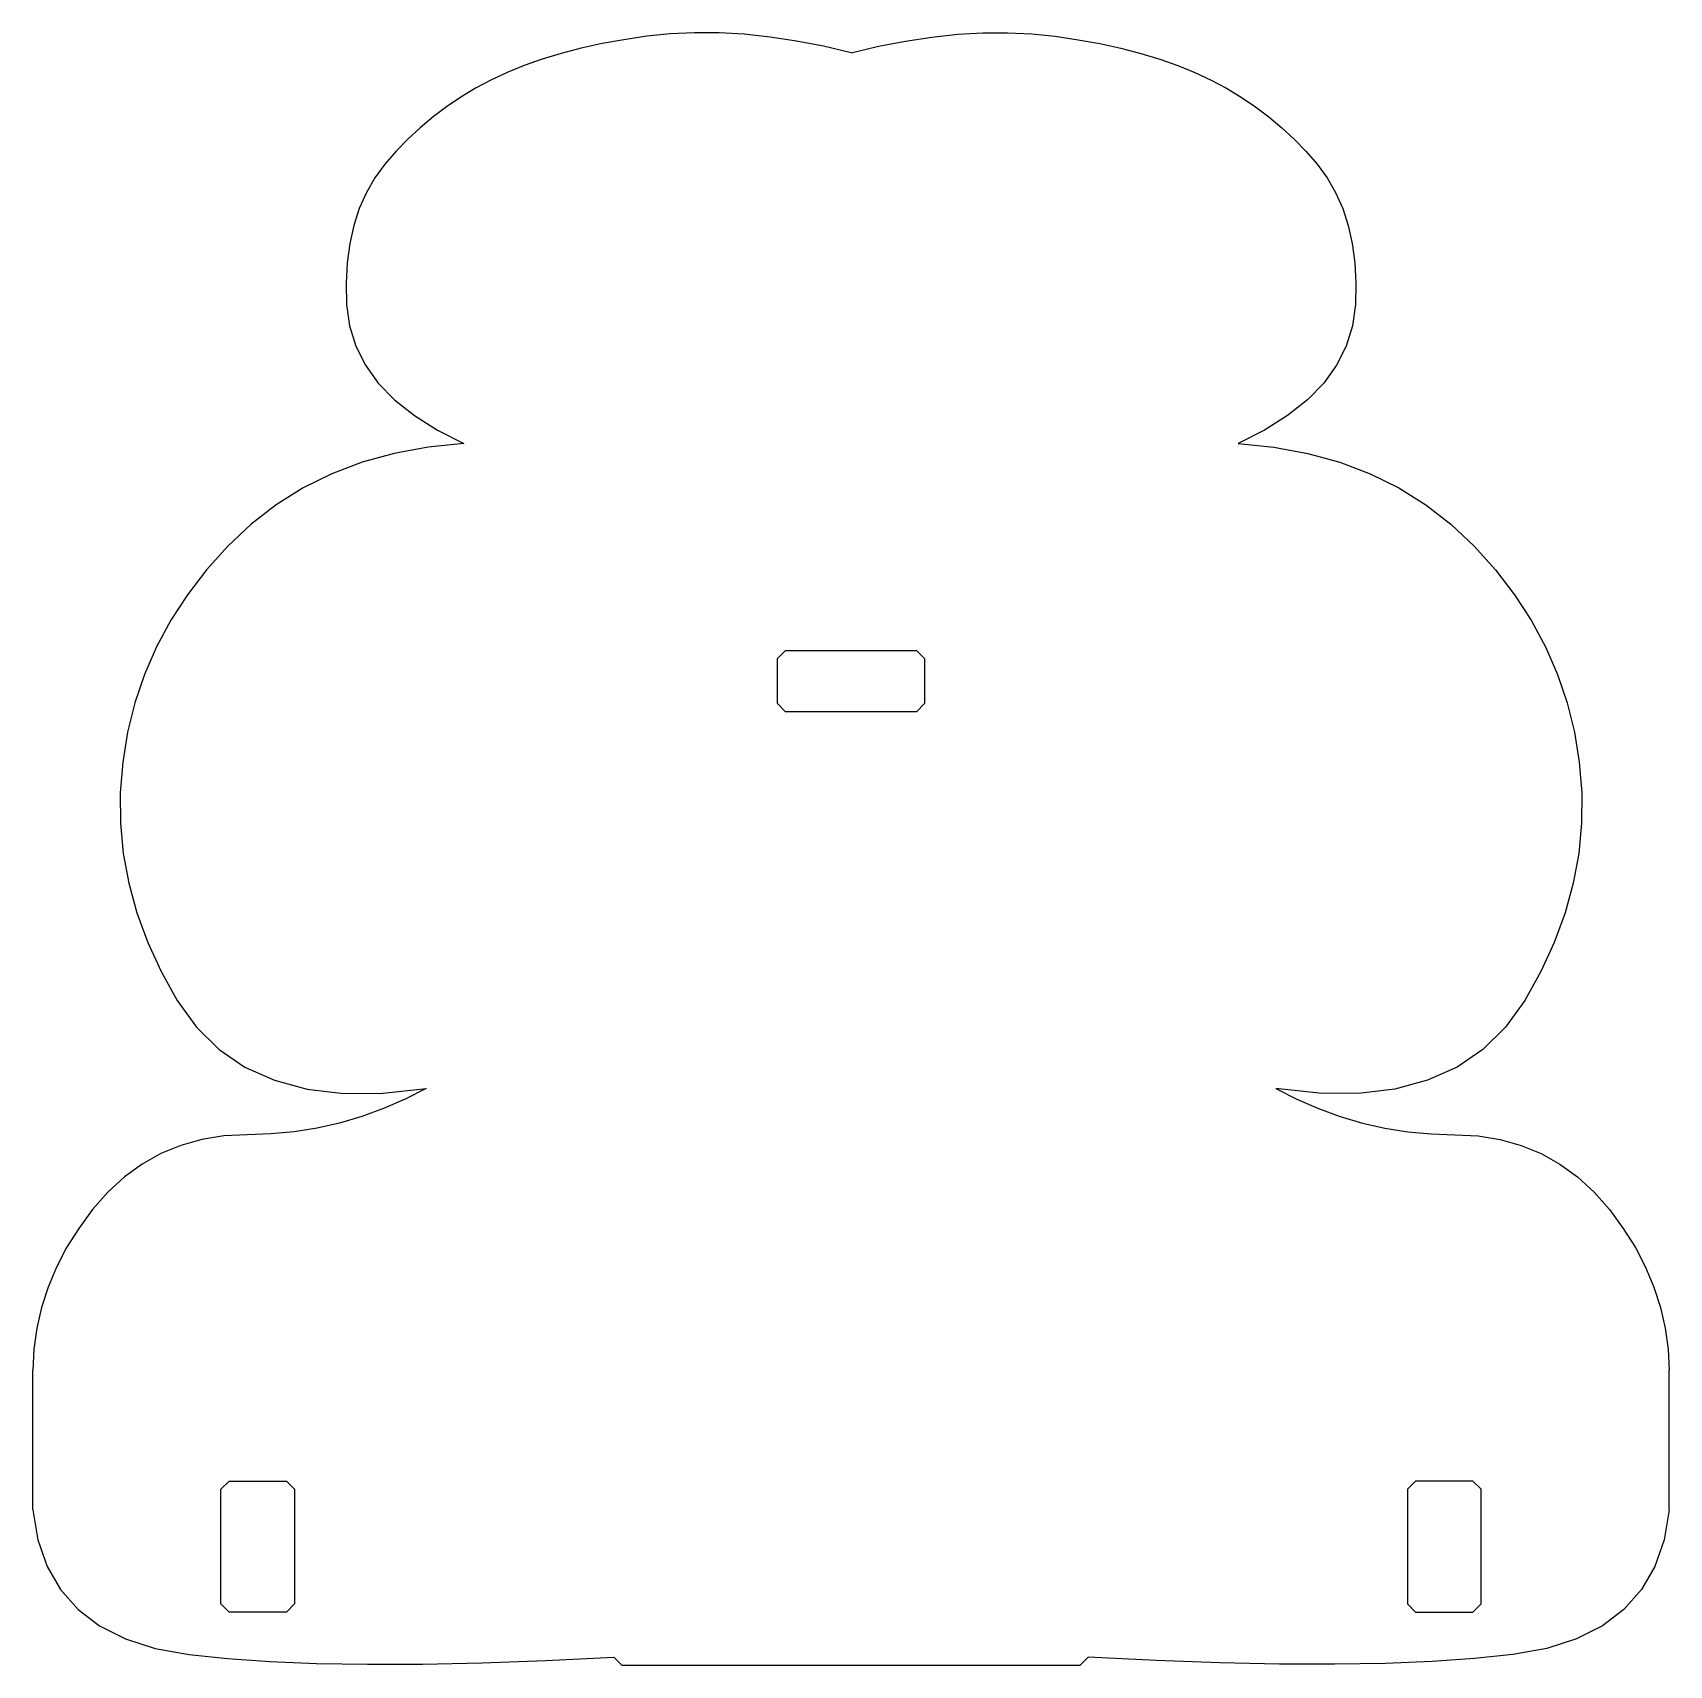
# Model space of a CAD drawing. Extents: x -100 to 100, y 0 to 199.
import ezdxf

# ---------------------------------------------------------------- set-up
doc = ezdxf.new("R2010")
doc.units = 0
doc.layers.add('BLACK', color=7, linetype='CONTINUOUS')

msp = doc.modelspace()

# ---------------------------------------------------------------- linework, layer by layer
at = {"layer": 'BLACK', "linetype": 'CONTINUOUS'}
for p, q in [((-30.422925, 198.125532), (-32.976254, 197.56667)), ((-27.753651, 198.610932), (-30.422925, 198.125532)), ((-24.968433, 199.022869), (-27.753651, 198.610932)), ((-22.09051, 199.319567), (-24.968433, 199.022869)), ((-19.143121, 199.459249), (-22.09051, 199.319567)), ((-16.126266, 199.441915), (-19.143121, 199.459249)), ((-13.039945, 199.267564), (-16.126266, 199.441915)), ((-9.884157, 198.936198), (-13.039945, 199.267564)), ((-6.658904, 198.447814), (-9.884157, 198.936198)), ((-3.364185, 197.802415), (-6.658904, 198.447814)), ((3.364185, 197.802415), (6.658904, 198.447814)), ((6.658904, 198.447814), (9.884157, 198.936198)), ((9.884157, 198.936198), (13.039945, 199.267564)), ((13.039945, 199.267564), (16.126266, 199.441915)), ((16.126266, 199.441915), (19.143121, 199.459249)), ((19.143121, 199.459249), (22.09051, 199.319567)), ((22.09051, 199.319567), (24.968433, 199.022869)), ((24.968433, 199.022869), (27.753651, 198.610932)), ((27.753651, 198.610932), (30.422925, 198.125532)), ((30.422925, 198.125532), (32.976254, 197.56667)), ((-37.735078, 196.228561), (-39.940574, 195.449313)), ((-35.413638, 196.934347), (-37.735078, 196.228561)), ((-32.976254, 197.56667), (-35.413638, 196.934347)), ((0, 197), (-3.364185, 197.802415)), ((0, 197), (3.364185, 197.802415)), ((32.976254, 197.56667), (35.413638, 196.934347)), ((35.413638, 196.934347), (37.735078, 196.228561)), ((37.735078, 196.228561), (39.940574, 195.449313)), ((-42.030125, 194.596603), (-44.003732, 193.670431)), ((-39.940574, 195.449313), (-42.030125, 194.596603)), ((39.940574, 195.449313), (42.030125, 194.596603)), ((42.030125, 194.596603), (44.003732, 193.670431)), ((-45.88222, 192.667623), (-47.686415, 191.585006)), ((-44.003732, 193.670431), (-45.88222, 192.667623)), ((44.003732, 193.670431), (45.88222, 192.667623)), ((45.88222, 192.667623), (47.686415, 191.585006)), ((-49.416318, 190.42258), (-51.071927, 189.180345)), ((-47.686415, 191.585006), (-49.416318, 190.42258)), ((47.686415, 191.585006), (49.416318, 190.42258)), ((49.416318, 190.42258), (51.071927, 189.180345)), ((-51.071927, 189.180345), (-52.653243, 187.8583)), ((51.071927, 189.180345), (52.653243, 187.8583)), ((-54.160267, 186.456446), (-55.592997, 184.974783)), ((-52.653243, 187.8583), (-54.160267, 186.456446)), ((52.653243, 187.8583), (54.160267, 186.456446)), ((54.160267, 186.456446), (55.592997, 184.974783)), ((-55.592997, 184.974783), (-56.951435, 183.413311)), ((55.592997, 184.974783), (56.951435, 183.413311)), ((-56.951435, 183.413311), (-58.180911, 181.744074)), ((56.951435, 183.413311), (58.180911, 181.744074)), ((-58.180911, 181.744074), (-59.226758, 179.939114)), ((58.180911, 181.744074), (59.226758, 179.939114)), ((-59.226758, 179.939114), (-60.088974, 177.998433)), ((59.226758, 179.939114), (60.088974, 177.998433)), ((-60.088974, 177.998433), (-60.767561, 175.922031)), ((60.088974, 177.998433), (60.767561, 175.922031)), ((-60.767561, 175.922031), (-61.262518, 173.709907)), ((60.767561, 175.922031), (61.262518, 173.709907)), ((-61.262518, 173.709907), (-61.573845, 171.362061)), ((61.262518, 173.709907), (61.573845, 171.362061)), ((-61.573845, 171.362061), (-61.701542, 168.878493)), ((61.573845, 171.362061), (61.701542, 168.878493)), ((-61.701542, 168.878493), (-61.64561, 166.259204)), ((61.701542, 168.878493), (61.64561, 166.259204)), ((-61.64561, 166.259204), (-61.292345, 163.64282)), ((61.64561, 166.259204), (61.292345, 163.64282)), ((-61.292345, 163.64282), (-60.528046, 161.167968)), ((61.292345, 163.64282), (60.528046, 161.167968)), ((-60.528046, 161.167968), (-59.352713, 158.834648)), ((60.528046, 161.167968), (59.352713, 158.834648)), ((-59.352713, 158.834648), (-57.766346, 156.64286)), ((59.352713, 158.834648), (57.766346, 156.64286)), ((-57.766346, 156.64286), (-55.768945, 154.592604)), ((57.766346, 156.64286), (55.768945, 154.592604)), ((-55.768945, 154.592604), (-53.36051, 152.683879)), ((55.768945, 154.592604), (53.36051, 152.683879)), ((-53.36051, 152.683879), (-50.54104, 150.916687)), ((53.36051, 152.683879), (50.54104, 150.916687)), ((-50.54104, 150.916687), (-47.310536, 149.291026)), ((50.54104, 150.916687), (47.310536, 149.291026)), ((-55.817313, 148.069002), (-59.747747, 146.978189)), ((-51.671575, 148.839948), (-55.817313, 148.069002)), ((-47.310536, 149.291026), (-51.671575, 148.839948)), ((47.310536, 149.291026), (51.671575, 148.839948)), ((51.671575, 148.839948), (55.817313, 148.069002)), ((55.817313, 148.069002), (59.747747, 146.978189)), ((-59.747747, 146.978189), (-63.46288, 145.567508)), ((59.747747, 146.978189), (63.46288, 145.567508)), ((-63.46288, 145.567508), (-66.96271, 143.83696)), ((63.46288, 145.567508), (66.96271, 143.83696)), ((-66.96271, 143.83696), (-70.247239, 141.786545)), ((66.96271, 143.83696), (70.247239, 141.786545)), ((-70.247239, 141.786545), (-73.316465, 139.416262)), ((70.247239, 141.786545), (73.316465, 139.416262)), ((-73.316465, 139.416262), (-76.170388, 136.726112)), ((73.316465, 139.416262), (76.170388, 136.726112)), ((-76.170388, 136.726112), (-78.773884, 133.819762)), ((76.170388, 136.726112), (78.773884, 133.819762)), ((-78.773884, 133.819762), (-81.091826, 130.800882)), ((78.773884, 133.819762), (81.091826, 130.800882)), ((-81.091826, 130.800882), (-83.124213, 127.669471)), ((81.091826, 130.800882), (83.124213, 127.669471)), ((-83.124213, 127.669471), (-84.871046, 124.425529)), ((83.124213, 127.669471), (84.871046, 124.425529)), ((-84.871046, 124.425529), (-86.332326, 121.069057)), ((-9, 123), (-8, 124)), ((-8, 124), (8, 124)), ((8, 124), (9, 123)), ((84.871046, 124.425529), (86.332326, 121.069057)), ((-9, 117.5), (-9, 123)), ((9, 123), (9, 117.5)), ((-86.332326, 121.069057), (-87.508051, 117.600054)), ((86.332326, 121.069057), (87.508051, 117.600054)), ((-87.508051, 117.600054), (-88.398222, 114.01852)), ((-8, 116.5), (-9, 117.5)), ((8, 116.5), (-8, 116.5)), ((9, 117.5), (8, 116.5)), ((87.508051, 117.600054), (88.398222, 114.01852)), ((-88.398222, 114.01852), (-89.002839, 110.324455)), ((88.398222, 114.01852), (89.002839, 110.324455)), ((-89.002839, 110.324455), (-89.302691, 106.587975)), ((89.002839, 110.324455), (89.302691, 106.587975)), ((-89.302691, 106.587975), (-89.278568, 102.879197)), ((89.302691, 106.587975), (89.278568, 102.879197)), ((-89.278568, 102.879197), (-88.930471, 99.198119)), ((89.278568, 102.879197), (88.930471, 99.198119)), ((-88.930471, 99.198119), (-88.258398, 95.544743)), ((88.930471, 99.198119), (88.258398, 95.544743)), ((-88.258398, 95.544743), (-87.26235, 91.919068)), ((88.258398, 95.544743), (87.26235, 91.919068)), ((-87.26235, 91.919068), (-85.942327, 88.321093)), ((87.26235, 91.919068), (85.942327, 88.321093)), ((-85.942327, 88.321093), (-84.298328, 84.75082)), ((85.942327, 88.321093), (84.298328, 84.75082)), ((-84.298328, 84.75082), (-82.330355, 81.208248)), ((84.298328, 84.75082), (82.330355, 81.208248)), ((-82.330355, 81.208248), (-79.991536, 77.952799)), ((82.330355, 81.208248), (79.991536, 77.952799)), ((-79.991536, 77.952799), (-77.235001, 75.243896)), ((79.991536, 77.952799), (77.235001, 75.243896)), ((-77.235001, 75.243896), (-74.060749, 73.081539)), ((77.235001, 75.243896), (74.060749, 73.081539)), ((-74.060749, 73.081539), (-70.468782, 71.465728)), ((74.060749, 73.081539), (70.468782, 71.465728)), ((-70.468782, 71.465728), (-66.459097, 70.396463)), ((-66.459097, 70.396463), (-62.031697, 69.873744)), ((-57.18658, 69.89757), (-51.923747, 70.467943)), ((-51.923747, 70.467943), (-54.497776, 69.151545)), ((57.18658, 69.89757), (51.923747, 70.467943)), ((51.923747, 70.467943), (54.497776, 69.151545)), ((66.459097, 70.396463), (62.031697, 69.873744)), ((70.468782, 71.465728), (66.459097, 70.396463)), ((-62.031697, 69.873744), (-57.18658, 69.89757)), ((-57.117411, 68.009605), (-59.782652, 67.04212)), ((-54.497776, 69.151545), (-57.117411, 68.009605)), ((54.497776, 69.151545), (57.117411, 68.009605)), ((57.117411, 68.009605), (59.782652, 67.04212)), ((62.031697, 69.873744), (57.18658, 69.89757)), ((-62.4935, 66.249093), (-65.249954, 65.630522)), ((-59.782652, 67.04212), (-62.4935, 66.249093)), ((59.782652, 67.04212), (62.4935, 66.249093)), ((62.4935, 66.249093), (65.249954, 65.630522)), ((-79.347936, 64.238283), (-81.91755, 63.521159)), ((-76.639737, 64.671747), (-79.347936, 64.238283)), ((-73.792954, 64.821549), (-76.639737, 64.671747)), ((-70.899681, 64.91675), (-73.792954, 64.821549)), ((-68.052014, 65.186408), (-70.899681, 64.91675)), ((-65.249954, 65.630522), (-68.052014, 65.186408)), ((65.249954, 65.630522), (68.052014, 65.186408)), ((68.052014, 65.186408), (70.899681, 64.91675)), ((70.899681, 64.91675), (73.792954, 64.821549)), ((73.792954, 64.821549), (76.639737, 64.671747)), ((76.639737, 64.671747), (79.347936, 64.238283)), ((79.347936, 64.238283), (81.91755, 63.521159)), ((-84.348579, 62.520374), (-86.641023, 61.235928)), ((-81.91755, 63.521159), (-84.348579, 62.520374)), ((81.91755, 63.521159), (84.348579, 62.520374)), ((84.348579, 62.520374), (86.641023, 61.235928)), ((-86.641023, 61.235928), (-88.794882, 59.667822)), ((86.641023, 61.235928), (88.794882, 59.667822)), ((-88.794882, 59.667822), (-90.810157, 57.816055)), ((88.794882, 59.667822), (90.810157, 57.816055)), ((-90.810157, 57.816055), (-92.686846, 55.680628)), ((90.810157, 57.816055), (92.686846, 55.680628)), ((-92.686846, 55.680628), (-94.382587, 53.380517)), ((92.686846, 55.680628), (94.382587, 53.380517)), ((-94.382587, 53.380517), (-95.855014, 51.034702)), ((94.382587, 53.380517), (95.855014, 51.034702)), ((-95.855014, 51.034702), (-97.104128, 48.643181)), ((95.855014, 51.034702), (97.104128, 48.643181)), ((-97.104128, 48.643181), (-98.129929, 46.205955)), ((97.104128, 48.643181), (98.129929, 46.205955)), ((-98.129929, 46.205955), (-98.932416, 43.723024)), ((98.129929, 46.205955), (98.932416, 43.723024)), ((-98.932416, 43.723024), (-99.511591, 41.194388)), ((98.932416, 43.723024), (99.511591, 41.194388)), ((-99.511591, 41.194388), (-99.867452, 38.620046)), ((99.511591, 41.194388), (99.867452, 38.620046)), ((-99.867452, 38.620046), (-100, 36)), ((99.867452, 38.620046), (100, 36)), ((-100, 19), (-100, 36)), ((100, 19), (100, 36)), ((-77, 21.5), (-76, 22.5)), ((-76, 22.5), (-69, 22.5)), ((-69, 22.5), (-68, 21.5)), ((69, 22.5), (68, 21.5)), ((76, 22.5), (69, 22.5)), ((77, 21.5), (76, 22.5)), ((-77, 7.5), (-77, 21.5)), ((-68, 21.5), (-68, 7.5)), ((68, 21.5), (68, 7.5)), ((77, 7.5), (77, 21.5)), ((-100, 19), (-99.369647, 15.333407)), ((100, 19), (99.369647, 15.333407)), ((-99.369647, 15.333407), (-98.236493, 12.082299)), ((99.369647, 15.333407), (98.236493, 12.082299)), ((-98.236493, 12.082299), (-96.600539, 9.246677)), ((98.236493, 12.082299), (96.600539, 9.246677)), ((-96.600539, 9.246677), (-94.461784, 6.82654)), ((96.600539, 9.246677), (94.461784, 6.82654)), ((-94.461784, 6.82654), (-91.820228, 4.821887)), ((-76, 6.5), (-77, 7.5)), ((-69, 6.5), (-76, 6.5)), ((-68, 7.5), (-69, 6.5)), ((68, 7.5), (69, 6.5)), ((69, 6.5), (76, 6.5)), ((76, 6.5), (77, 7.5)), ((94.461784, 6.82654), (91.820228, 4.821887)), ((-91.820228, 4.821887), (-88.675872, 3.23272)), ((91.820228, 4.821887), (88.675872, 3.23272)), ((-88.675872, 3.23272), (-85.028715, 2.059038)), ((-85.028715, 2.059038), (-80.878756, 1.300841)), ((85.028715, 2.059038), (80.878756, 1.300841)), ((88.675872, 3.23272), (85.028715, 2.059038)), ((-80.878756, 1.300841), (-76.216962, 0.814493)), ((-76.216962, 0.814493), (-71.034296, 0.456356)), ((-71.034296, 0.456356), (-65.330759, 0.226433)), ((-65.330759, 0.226433), (-59.10635, 0.124721)), ((-59.10635, 0.124721), (-52.36107, 0.151222)), ((-52.36107, 0.151222), (-45.094918, 0.305936)), ((-45.094918, 0.305936), (-37.307894, 0.588861)), ((-37.307894, 0.588861), (-29, 1)), ((-28, 0), (-29, 1)), ((-28, 0), (28, 0)), ((28, 0), (29, 1)), ((37.307894, 0.588861), (29, 1)), ((45.094918, 0.305936), (37.307894, 0.588861)), ((52.36107, 0.151222), (45.094918, 0.305936)), ((59.10635, 0.124721), (52.36107, 0.151222)), ((65.330759, 0.226433), (59.10635, 0.124721)), ((71.034296, 0.456356), (65.330759, 0.226433)), ((76.216962, 0.814493), (71.034296, 0.456356)), ((80.878756, 1.300841), (76.216962, 0.814493))]:
    msp.add_line(p, q, dxfattribs=at)

doc.saveas('drawing.dxf')
